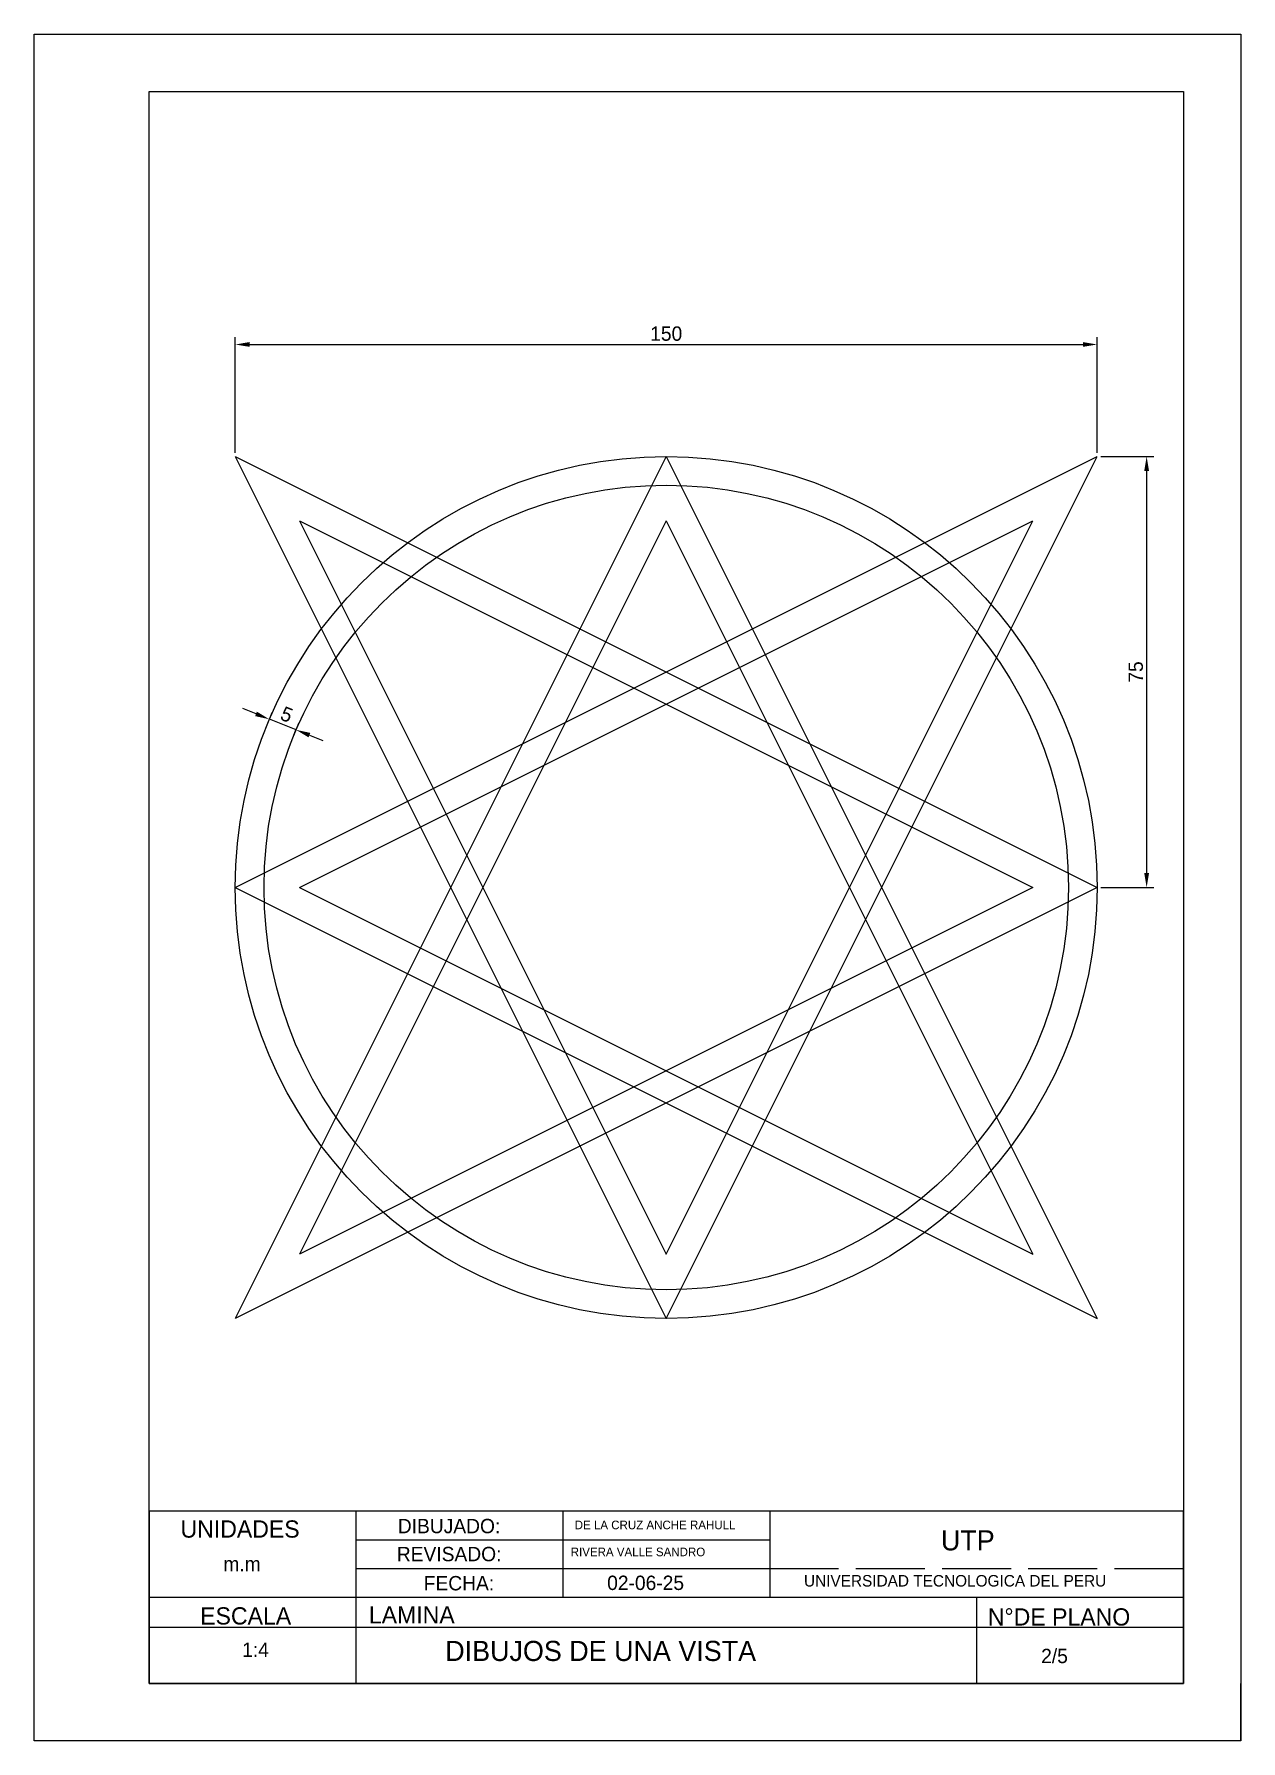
# Model space of a CAD drawing. Header units: millimetres. Extents: x 401655 to 401865, y 632776 to 633073.
import ezdxf

# ---------------------------------------------------------------- set-up
doc = ezdxf.new("R2010")
doc.units = ezdxf.units.MM
doc.linetypes.add('ACAD_ISO02W100', pattern=[15, 12, -3])
doc.dimstyles.new('ISO-25', dxfattribs={"dimtxt": 2.5, "dimasz": 2.5, "dimexe": 1.25, "dimexo": 0.625, "dimtad": 1, "dimtxsty": 'Standard', "dimcen": 2.5, "dimadec": 0, "dimazin": 0, "dimtfac": 1, "dimtmove": 0, "dimatfit": 3, "dimfxl": 1, "dimarcsym": 0})

# ---------------------------------------------------------------- blocks, each defined once
blk = doc.blocks.new('*D1')
at = {"color": 0, "lineweight": -2, "transparency": 16777216}
for p, q in [((401690.33, 633000.57), (401690.33, 633020.69)), ((401840.33, 633000.57), (401840.33, 633020.69)), ((401692.83, 633019.44), (401837.83, 633019.44))]:
    blk.add_line(p, q, dxfattribs=at)
at = {"color": 0, "transparency": 16777216}
for points in [[(401692.83, 633019.86), (401692.83, 633019.03), (401690.33, 633019.44)], [(401837.83, 633019.86), (401837.83, 633019.03), (401840.33, 633019.44)]]:
    blk.add_solid(points, dxfattribs=at)
at = {"layer": 'Defpoints', "color": 0, "transparency": 16777216}
for p in [(401840.33, 633019.44), (401690.33, 632999.95), (401840.33, 632999.95)]:
    blk.add_point(p, dxfattribs=at)
at = {"color": 0, "transparency": 16777216, "insert": (401765.33, 633021.32), "char_height": 2.5, "attachment_point": 5}
blk.add_mtext('150', dxfattribs=at)
blk = doc.blocks.new('*D2')
at = {"color": 0, "lineweight": -2, "transparency": 16777216}
for p, q in [((401840.96, 632999.95), (401850.18, 632999.95)), ((401848.93, 632997.45), (401848.93, 632927.45)), ((401840.96, 632924.95), (401850.18, 632924.95))]:
    blk.add_line(p, q, dxfattribs=at)
at = {"color": 0, "transparency": 16777216}
for points in [[(401848.52, 632997.45), (401849.35, 632997.45), (401848.93, 632999.95)], [(401848.52, 632927.45), (401849.35, 632927.45), (401848.93, 632924.95)]]:
    blk.add_solid(points, dxfattribs=at)
at = {"layer": 'Defpoints', "color": 0, "transparency": 16777216}
for p in [(401840.33, 632999.95), (401840.33, 632924.95), (401848.93, 632924.95)]:
    blk.add_point(p, dxfattribs=at)
at = {"color": 0, "transparency": 16777216, "insert": (401847.06, 632962.45), "char_height": 2.5, "attachment_point": 5, "rotation": 90}
blk.add_mtext('75', dxfattribs=at)
blk = doc.blocks.new('*D3')
at = {"color": 0, "lineweight": -2, "transparency": 16777216}
for p, q in [((401693.94, 632955.15), (401691.62, 632956.08)), ((401695.87, 632953.23), (401696.73, 632955.39)), ((401700.91, 632952.38), (401696.26, 632954.23)), ((401700.51, 632951.39), (401701.37, 632953.54)), ((401703.23, 632951.46), (401705.56, 632950.54))]:
    blk.add_line(p, q, dxfattribs=at)
at = {"color": 0, "transparency": 16777216}
for points in [[(401694.09, 632955.54), (401693.79, 632954.77), (401696.26, 632954.23)], [(401703.39, 632951.85), (401703.08, 632951.07), (401700.91, 632952.38)]]:
    blk.add_solid(points, dxfattribs=at)
at = {"layer": 'Defpoints', "color": 0, "transparency": 16777216}
for p in [(401695.64, 632952.65), (401696.26, 632954.23), (401700.28, 632950.81)]:
    blk.add_point(p, dxfattribs=at)
at = {"color": 0, "transparency": 16777216, "insert": (401699.28, 632955.05), "char_height": 2.5, "attachment_point": 5, "rotation": 338.3217}
blk.add_mtext('5', dxfattribs=at)

msp = doc.modelspace()

# ---------------------------------------------------------------- linework, layer by layer
for p, q in [((401690.332, 632999.948), (401765.332, 632849.948)), ((401690.332, 632999.948), (401840.332, 632924.948)), ((401765.332, 632999.948), (401690.332, 632849.948)), ((401690.332, 632924.948), (401840.332, 632999.948)), ((401765.332, 632849.948), (401840.332, 632999.948)), ((401765.332, 632999.948), (401840.332, 632849.948)), ((401701.512, 632988.767), (401765.332, 632861.128)), ((401701.512, 632988.767), (401829.152, 632924.948)), ((401765.332, 632988.767), (401701.512, 632861.128)), ((401701.512, 632924.948), (401829.152, 632988.767)), ((401765.332, 632861.128), (401829.152, 632988.767)), ((401765.332, 632988.767), (401829.152, 632861.128)), ((401840.332, 632924.948), (401690.332, 632849.948)), ((401690.332, 632924.948), (401840.332, 632849.948)), ((401829.152, 632924.948), (401701.512, 632861.128)), ((401701.512, 632924.948), (401829.152, 632861.128)), ((401855.332, 632816.448), (401675.332, 632816.448)), ((401675.332, 632816.448), (401675.332, 632786.448)), ((401711.332, 632816.448), (401711.332, 632786.448)), ((401747.332, 632816.448), (401747.332, 632801.448)), ((401783.332, 632816.448), (401783.332, 632801.448)), ((401855.332, 632786.448), (401855.332, 632816.448)), ((401711.332, 632811.448), (401783.332, 632811.448)), ((401711.332, 632806.448), (401783.332, 632806.448)), ((401675.332, 632801.448), (401855.332, 632801.448)), ((401819.332, 632801.448), (401819.332, 632786.448)), ((401675.332, 632796.242), (401855.332, 632796.242)), ((401675.332, 632786.448), (401855.332, 632786.448)), ((401865.327, 632776.448), (401865.332, 632786.448)), ((401865.332, 632786.448), (401865.327, 632786.448))]:
    msp.add_line(p, q)
at = {"linetype": 'ACAD_ISO02W100'}
msp.add_line((401783.332, 632806.448), (401855.332, 632806.448), dxfattribs=at)
for points in [[(401655.327, 633073.448), (401865.327, 633073.448), (401865.327, 632776.448), (401655.327, 632776.448)], [(401675.332, 633063.448), (401855.332, 633063.448), (401855.332, 632786.448), (401675.332, 632786.448)]]:
    msp.add_lwpolyline(points, close=True)
for radius in [75, 70]:
    msp.add_circle((401765.332, 632924.948), radius)

# ---------------------------------------------------------------- texts
for s, height, p in [('DIBUJADO:', 2.5, (401718.616, 632812.579)), ('UNIDADES', 3, (401680.804, 632811.814)), ('DE LA CRUZ ANCHE RAHULL', 1.5, (401749.402, 632813.272)), ('UTP', 3.5, (401813.133, 632809.591)), ('REVISADO:', 2.5, (401718.447, 632807.707)), ('RIVERA VALLE SANDRO', 1.5, (401748.706, 632808.575)), ('m.m', 2.5, (401688.257, 632805.974)), ('FECHA:', 2.5, (401723.13, 632802.636)), ('02-06-25', 2.5, (401755.05, 632802.7)), ('UNIVERSIDAD TECNOLOGICA DEL PERU', 2, (401789.3, 632803.306)), ('ESCALA', 3, (401684.226, 632796.697)), ('LAMINA', 3, (401713.584, 632796.877)), ('N°DE PLANO', 3, (401821.291, 632796.517)), ('1:4', 2.5, (401691.533, 632791.062)), ('DIBUJOS DE UNA VISTA', 3.5, (401726.872, 632790.346)), ('2/5', 2.5, (401830.579, 632789.971))]:
    msp.add_text(s, height=height).set_placement(p)

# ---------------------------------------------------------------- dimensions: what is measured, and where the dimension line sits
for p1, p2, distance, picture, middle in [((401690.332, 632999.948), (401840.332, 632999.948), 19.497, '*D1', (401765.332, 633021.319)), ((401840.332, 632999.948), (401840.332, 632924.948), 8.602, '*D2', (401847.059, 632962.448)), ((401700.283, 632950.805), (401695.636, 632952.652), -1.698, '*D3', (401699.279, 632955.049))]:
    dim = msp.add_aligned_dim(p1=p1, p2=p2, distance=distance, dimstyle='ISO-25')
    dim.commit()
    dim.dimension.update_dxf_attribs({"geometry": picture, "text_midpoint": middle})

doc.saveas('drawing.dxf')
